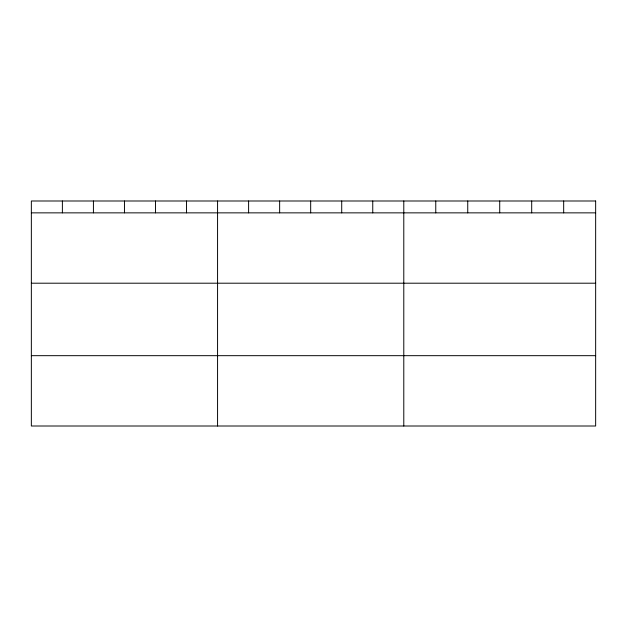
<?xml version="1.0" encoding="UTF-8"?>
<svg xmlns="http://www.w3.org/2000/svg" width="627" height="627" viewBox="0 0 627 627"><rect width="100%" height="100%" fill="white"/><g stroke="black" fill="none" stroke-linecap="round" stroke-linejoin="round"><path stroke-width="0.94" d="M31.35 212.859L595.65 212.859M31.35 283.2L595.65 283.2M31.35 355.674L595.65 355.674M563.673 200.993L563.673 212.859M531.696 200.993L531.696 212.859M499.719 200.993L499.719 212.859M467.742 200.993L467.742 212.859M435.765 200.993L435.765 212.859M403.788 200.993L403.788 426.007M372.751 200.993L372.751 212.859M341.715 200.993L341.715 212.859M310.678 200.993L310.678 212.859M279.642 200.993L279.642 212.859M248.605 200.993L248.605 212.859M217.569 200.993L217.569 426.007M186.532 200.993L186.532 212.859M155.496 200.993L155.496 212.859M124.46 200.993L124.46 212.859M93.423 200.993L93.423 212.859M62.386 200.993L62.386 212.859M595.65 200.993L31.35 200.993L31.35 426.007L595.65 426.007L595.65 200.993"/></g></svg>
